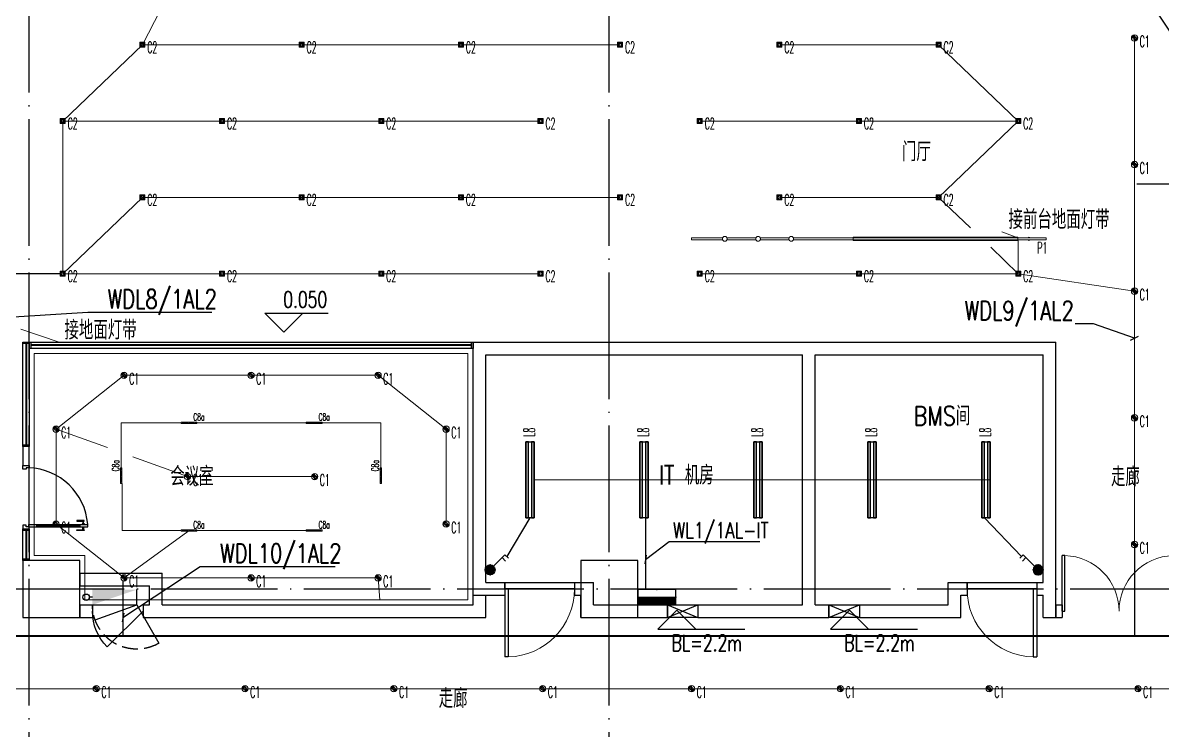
# Model space of a CAD drawing. Extents: x -621157 to 1764546, y -106808 to 741893.
# Drawn here: x 238240 to 256232, y 27769 to 38942 of the extents above; entities that cross this region are included whole.
import ezdxf
from ezdxf import colors
from ezdxf.entities.mleader import LeaderData, LeaderLine
from ezdxf.enums import TextEntityAlignment as Align
from ezdxf.math import Vec2, Vec3

# ---------------------------------------------------------------- set-up
doc = ezdxf.new("R2010")
doc.units = 0
doc.header["$LTSCALE"] = 1000
doc.header["$MEASUREMENT"] = 0
for name, pattern in [('DOT', [6.35, 0, -6.35]), ('XREF-A-101-平面图_t3$0$DASH', [0.35, 0.25, -0.1]), ('XREF-A-101-平面图_t3$0$DOTE', [2.42, 2, -0.2, 0.02, -0.2])]:
    doc.linetypes.add(name, pattern=pattern)
for name, color, linetype in [('0-底图', 7, 'Continuous'), ('EQUIP-照明', 3, 'Continuous'), ('EQUIP-箱柜', 3, 'Continuous'), ('TEL_TEXT', 7, 'Continuous'), ('WIRE-照明', 4, 'Continuous'), ('XREF-A-101-平面图_t3$0$A-COLUMN', 8, 'Continuous'), ('XREF-A-101-平面图_t3$0$A-DIM_ELEV', 8, 'Continuous'), ('XREF-A-101-平面图_t3$0$A-DOTE', 8, 'Continuous'), ('XREF-A-101-平面图_t3$0$A-ROOM-CH', 8, 'Continuous'), ('XREF-A-101-平面图_t3$0$A-WALL', 8, 'Continuous'), ('XREF-A-101-平面图_t3$0$A-WINDOW', 8, 'Continuous'), ('XREF-A-101-平面图_t3$0$DOOR-INF', 8, 'Continuous'), ('XREF-A-101-平面图_t3$0$GLASS WALL-INF', 8, 'Continuous'), ('XREF-A-101-平面图_t3$0$I-WALL-GYPSUM', 8, 'Continuous'), ('XREF-A-101-平面图_t3$0$P-EQUIPMENT', 8, 'Continuous'), ('XREF-A-101-平面图_t3$0$P-FOUNDATION', 8, 'XREF-A-101-平面图_t3$0$DASH'), ('XREF-A-101-平面图_t3$0$PARTITION-INF', 8, 'Continuous'), ('XREF-A-101-平面图_t3$0$水-尺寸', 8, 'Continuous'), ('照明回路线', 1, 'Continuous')]:
    doc.layers.add(name, color=color, linetype=linetype)
doc.layers.add('00-照明回路线', color=6, linetype='Continuous', lineweight=0)
doc.layers.add('LIGHT-INF', color=6, linetype='Continuous', lineweight=0)
doc.styles.add('_TCH_LABEL', font='COMPLEX', dxfattribs={"bigfont": 'GBCBIG'})
doc.styles.add('_TEL_DIM', font='SIMPLEX', dxfattribs={"width": 0.8, "height": 3.5, "bigfont": 'HZTXT'})
doc.styles.add('DIM_FONT', font='ROMANS', dxfattribs={"width": 0.8, "bigfont": 'HZDXC'})
doc.styles.add('E-FST', font='txt.shx', dxfattribs={"width": 0.75, "height": 250, "bigfont": '@@gbcbig.shx'})
doc.styles.add('INF DIM', font='SIMPLEX.SHX', dxfattribs={"width": 0.7, "bigfont": 'hztxt.shx'})
doc.styles.get("Standard").update_dxf_attribs({"font": 'romans.shx', "bigfont": 'HZDXC.SHX'})
doc.styles.add('XREF-A-101-平面图_t3$0$-HZDXCROMANS', font='ROMANS.shx', dxfattribs={"bigfont": 'HZDXC.shx'})
doc.styles.add('XREF-A-101-平面图_t3$0$A-STANDARD', font='SIMPLEX', dxfattribs={"bigfont": 'GBCBIG'})
doc.linetypes.add('LED', pattern='A,6,-3.5,["LED",Standard,S=2.54,R=0,X=-2.54,Y=-1.27],-4.8', length=14.3)
doc.dimstyles.get("Standard").update_dxf_attribs({"dimscale": 100, "dimtxt": 3.5, "dimasz": 1, "dimexe": 2.5, "dimexo": 3, "dimgap": 1.5, "dimtad": 1, "dimdec": 0, "dimzin": 0, "dimdsep": 46, "dimtxsty": 'Standard', "dimblk": 'ARCHTICK', "dimcen": 0.09, "dimadec": 0, "dimazin": 0, "dimtfac": 1, "dimtdec": 0, "dimtix": 1, "dimtmove": 2, "dimatfit": 3, "dimfxl": 0, "dimtolj": 1, "dimtzin": 0, "dimarcsym": 0})

# ---------------------------------------------------------------- blocks, each defined once
blk = doc.blocks.new('XREF-A-101-平面图_t3$0$轴网')
at = {"layer": 'XREF-A-101-平面图_t3$0$A-DOTE', "linetype": 'XREF-A-101-平面图_t3$0$DOTE'}
for p, q in [((38340, -3300), (38340, 43300)), ((47500, -3300), (47500, 43300)), ((55830.8, 36400), (69800, 36400)), ((-3300, 30000), (69800, 30000))]:
    blk.add_line(p, q, dxfattribs=at)
blk = doc.blocks.new('XREF-A-101-平面图_t3$0$柱网1F')
at = {"layer": 'XREF-A-101-平面图_t3$0$A-COLUMN'}
for points in [[(38240, -10450), (39140, -10450), (39140, -9550), (38240, -9550)], [(47050, -10450), (47950, -10450), (47950, -9550), (47050, -9550)]]:
    blk.add_lwpolyline(points, close=True, dxfattribs=at)
blk = doc.blocks.new('XREF-A-101-平面图_t3$0$ROOM')
at = {"layer": 'XREF-A-101-平面图_t3$0$A-ROOM-CH', "style": 'XREF-A-101-平面图_t3$0$-HZDXCROMANS', "width": 0.6}
for tag, p in [('中文房间名称', (0, -1000)), ('英文房间名称', (0, -1500))]:
    blk.add_attdef(tag, text='', height=300, dxfattribs=at).set_placement(p, align=Align.CENTER)
blk = doc.blocks.new('_ArchTick')
at = {"color": 0, "linetype": 'ByBlock', "const_width": 0.4}
blk.add_lwpolyline([(-0.5, -0.5), (0.5, 0.5)], dxfattribs=at)
blk = doc.blocks.new('*D25423')
at = {"layer": 'Defpoints', "color": 0}
blk.add_point((0, 0), dxfattribs=at)
blk.add_point((0, 0), dxfattribs=at)
blk.add_point((0, 0), dxfattribs=at)
blk.add_point((0, 0), dxfattribs=at)
at = {"layer": 'XREF-A-101-平面图_t3$0$水-尺寸', "color": 0, "linetype": 'ByBlock', "lineweight": -2}
blk.add_line((0, 300), (0, 250), dxfattribs=at)
blk.add_line((0, 300), (0, 250), dxfattribs=at)
blk.add_arc((0, 0), 0, 180, 180, dxfattribs=at)
at = {"layer": 'XREF-A-101-平面图_t3$0$水-尺寸', "color": 0, "linetype": 'ByBlock', "lineweight": -2, "xscale": 100, "yscale": 100, "zscale": 100}
for rotation in [90, 90.00000000000001]:
    blk.add_blockref('_ArchTick', (0, 0), dxfattribs=dict(at, rotation=rotation))
at = {"layer": 'XREF-A-101-平面图_t3$0$水-尺寸', "color": 0, "insert": (0, 0), "char_height": 350, "attachment_point": 5}
blk.add_mtext('\\A1;0%%d', dxfattribs=at)
blk = doc.blocks.new('XREF-A-101-平面图_t3$0$rtgvb')
at = {"layer": 'XREF-A-101-平面图_t3$0$P-FOUNDATION', "color": 213, "linetype": 'Continuous'}
for points in [[(20370, 15825), (20370, 16025), (20850, 16025), (20850, 15825)], [(22920, 15825), (22920, 16025), (23400, 16025), (23400, 15825)]]:
    blk.add_lwpolyline(points, close=True, dxfattribs=at)
for points in [[(20370, 16025), (20850, 15825)], [(20370, 15825), (20850, 16025)], [(22920, 16025), (23400, 15825)], [(22920, 15825), (23400, 16025)]]:
    blk.add_lwpolyline(points, dxfattribs=at)
blk = doc.blocks.new('XREF-A-101-平面图_t3$0$A$C4A4B287C')
at = {"layer": 'XREF-A-101-平面图_t3$0$GLASS WALL-INF', "elevation": -1}
blk.add_lwpolyline([(100, 300), (100, 0), (0, 0), (0, 300)], close=True, dxfattribs=at)
blk = doc.blocks.new('*U25301')
at = {"layer": 'XREF-A-101-平面图_t3$0$PARTITION-INF', "color": 8}
for p, q in [((-21681, 43130), (-20082, 43130)), ((-20082, 43030), (-21681, 43030))]:
    blk.add_line(p, q, dxfattribs=at)
at = {"layer": 'XREF-A-101-平面图_t3$0$PARTITION-INF', "color": 5}
for p, q in [((-20082, 43085), (-21681, 43085)), ((-20082, 43075), (-21681, 43075))]:
    blk.add_line(p, q, dxfattribs=at)
for points in [[(-21706, 43130), (-21681, 43130), (-21681, 43030), (-21706, 43030)], [(-20082, 43130), (-20057, 43130), (-20057, 43030), (-20082, 43030)]]:
    blk.add_lwpolyline(points, close=True, dxfattribs=at)
blk = doc.blocks.new('XREF-A-101-平面图_t3$0$EW23')
at = {"color": 5}
for p, q in [((7205, 24900, 0), (7205, 23970, 0)), ((7205, 24900, 0), (7245, 24900, 0)), ((7245, 24900, 0), (7245, 23970, 0)), ((7245, 24780, 0), (7205, 24780, 0)), ((7205, 24090, 0), (7246, 24090, 0)), ((7205, 23970, 0), (7245, 23970, 0))]:
    blk.add_line(p, q, dxfattribs=at)
at = {"color": 5, "elevation": 0}
for points in [[(7215, 24995), (7175, 24995), (7175, 24895), (7205, 24895), (7205, 24940), (7233, 24940), (7233, 24985), (7233, 24995), (7215, 24995)], [(8135, 24995), (8175, 24995), (8175, 24895), (8140, 24895), (8140, 24940), (8117, 24940), (8117, 24985), (8117, 24995), (8135, 24995)]]:
    blk.add_lwpolyline(points, close=True, dxfattribs=at)
at = {"color": 8, "elevation": 0}
for points in [[(7228, 24780), (7228, 24090)], [(7160, 24035), (7160, 24026), (7150, 24026), (7150, 24140), (7160, 24140), (7160, 24045)], [(7296, 24035), (7296, 24026), (7306, 24026), (7306, 24140), (7296, 24140), (7296, 24045)]]:
    blk.add_lwpolyline(points, dxfattribs=at)
for points in [[(7200, 24035), (7154, 24035), (7154, 24045), (7200, 24045)], [(7205, 24021), (7200, 24021), (7200, 24059), (7205, 24059)], [(7246, 24021), (7256, 24021), (7256, 24059), (7246, 24059)], [(7256, 24035), (7302, 24035), (7302, 24045), (7256, 24045)]]:
    blk.add_lwpolyline(points, close=True, dxfattribs=at)
at = {"color": 8}
blk.add_arc((7172, 24936, 0), 969, 274.4003, 357.8611, dxfattribs=at)
blk = doc.blocks.new('*U25304')
at = {"layer": 'XREF-A-101-平面图_t3$0$PARTITION-INF', "color": 8}
for p, q in [((-21681, 43130), (-21231, 43130)), ((-21231, 43030), (-21681, 43030))]:
    blk.add_line(p, q, dxfattribs=at)
at = {"layer": 'XREF-A-101-平面图_t3$0$PARTITION-INF', "color": 5}
for p, q in [((-21231, 43085), (-21681, 43085)), ((-21231, 43075), (-21681, 43075))]:
    blk.add_line(p, q, dxfattribs=at)
for points in [[(-21706, 43130), (-21681, 43130), (-21681, 43030), (-21706, 43030)], [(-21231, 43130), (-21206, 43130), (-21206, 43030), (-21231, 43030)]]:
    blk.add_lwpolyline(points, close=True, dxfattribs=at)
blk = doc.blocks.new('*U25305')
at = {"layer": 'XREF-A-101-平面图_t3$0$PARTITION-INF', "color": 8}
for p, q in [((-21681, 43130), (-14721, 43130)), ((-14721, 43030), (-21681, 43030))]:
    blk.add_line(p, q, dxfattribs=at)
at = {"layer": 'XREF-A-101-平面图_t3$0$PARTITION-INF', "color": 5}
for p, q in [((-14721, 43085), (-21681, 43085)), ((-14721, 43075), (-21681, 43075))]:
    blk.add_line(p, q, dxfattribs=at)
for points in [[(-21706, 43130), (-21681, 43130), (-21681, 43030), (-21706, 43030)], [(-14721, 43130), (-14696, 43130), (-14696, 43030), (-14721, 43030)]]:
    blk.add_lwpolyline(points, close=True, dxfattribs=at)
blk = doc.blocks.new('XREF-A-101-平面图_t3$0$G$C392A9A82')
at = {"layer": 'XREF-A-101-平面图_t3$0$DOOR-INF', "xscale": -1}
blk.add_blockref('XREF-A-101-平面图_t3$0$A$C4A4B287C', (38440, -8149), dxfattribs=at)
at = {"layer": 'XREF-A-101-平面图_t3$0$DOOR-INF', "rotation": 90}
blk.add_blockref('XREF-A-101-平面图_t3$0$EW23', (63335, -16325, 0), dxfattribs=at)
at = {"layer": 'XREF-A-101-平面图_t3$0$PARTITION-INF', "rotation": 90}
for name, p in [('*U25301', (81471, 13857, -1)), ('*U25304', (81471, 12056))]:
    blk.add_blockref(name, p, dxfattribs=at)
at = {"layer": 'XREF-A-101-平面图_t3$0$PARTITION-INF'}
blk.add_blockref('*U25305', (60146, -49330, -1), dxfattribs=at)
blk = doc.blocks.new('XREF-A-101-平面图_t3$0$DOOR2DLIB$SYSLIB$00000108')
at = {"color": 0}
for p, q in [((-0.5, 0), (-0.5, 0.4875)), ((-0.475, 0.4875), (-0.5, 0.4875)), ((-0.475, 0), (-0.475, 0.4875)), ((0.475, 0), (0.475, 0.4875)), ((0.475, 0.4875), (0.5, 0.4875)), ((0.5, 0), (0.5, 0.4875)), ((-0.5, 0), (-0.475, 0)), ((0.5, 0), (0.475, 0))]:
    blk.add_line(p, q, dxfattribs=at)
at = {"color": 0, "lineweight": 13}
for centre, start, end in [((-0.4875, 0), 0, 88.53072), ((0.4875, 0), 91.46928, 180)]:
    blk.add_arc(centre, 0.4875, start, end, dxfattribs=at)
blk = doc.blocks.new('XREF-A-101-平面图_t3$0$DOOR2DLIB$SYSLIB$00000107')
at = {"color": 0}
for p, q in [((0.45, 0.975), (0.5, 0.975)), ((0.45, 0), (0.45, 0.975)), ((0.5, 0), (0.5, 0.975)), ((0.5, 0), (0.45, 0))]:
    blk.add_line(p, q, dxfattribs=at)
at = {"color": 0, "lineweight": 13}
blk.add_arc((0.475, 0), 0.975, 91.4693, 180, dxfattribs=at)
blk = doc.blocks.new('XREF-A-101-平面图_t3$0$DOOR2DLIB$SYSLIB$00000101')
at = {"color": 0}
blk.add_line((0.5, 0), (-0.207, 0.707), dxfattribs=at)
blk.add_arc((0.5, 0), 1, 135, 180, dxfattribs=at)
blk = doc.blocks.new('*X22776')
at = {"color": 0}
for p, q in [((-250, 33), (-183, 100)), ((-250, 68), (-218, 100)), ((-247, 0), (-147, 100)), ((-212, 0), (-112, 100)), ((-177, 0), (-77, 100)), ((-141, 0), (-41, 100)), ((-106, 0), (-6, 100)), ((-71, 0), (29, 100)), ((-35, 0), (65, 100)), ((0, 0), (100, 100)), ((35, 0), (135, 100)), ((71, 0), (171, 100)), ((106, 0), (206, 100)), ((141, 0), (241, 100)), ((177, 0), (250, 73)), ((212, 0), (250, 38)), ((247, 0), (250, 3))]:
    blk.add_line(p, q, dxfattribs=at)
blk = doc.blocks.new('$equip$00001414')
for p, q in [((0.75, 0.6), (-0.75, 0.6)), ((-0.75, 0.6), (-0.75, 0)), ((0.75, 0), (0.75, 0.6)), ((-0.75, 0.3), (0.75, 0.3)), ((-0.75, 0), (0.75, 0))]:
    blk.add_line(p, q)
at = {"const_width": 0.3}
blk.add_lwpolyline([(-0.75, 0.15), (0.75, 0.15)], dxfattribs=at)
for p in [(0, 0.6), (-0.75, 0.3), (0, 0), (0.75, 0.3)]:
    blk.add_point(p)
at = {"xscale": 0.0030000000006112, "yscale": 0.0030000000006112, "zscale": 0.0030000000006112}
blk.add_blockref('*X22776', (0, 0), dxfattribs=at)
at = {"style": '_TCH_LABEL', "flags": 9}
blk.add_attdef('A', (0, 0), '', height=0.00002, dxfattribs=at)
blk = doc.blocks.new('Infinity011318299')
at = {"linetype": 'DOT'}
blk.add_wipeout([(-40, 40), (40, 40), (40, -40), (-40, -40)], dxfattribs=at)
for points in [[(40, 40), (-40, 40), (-40, -40), (40, -40)], [(30, 30), (30, -30), (-30, -30), (-30, 30)]]:
    blk.add_lwpolyline(points, close=True)
for radius in [29.3, 22.5]:
    blk.add_circle((0, 0), radius)
at = {"style": 'INF DIM', "width": 0.5}
blk.add_text('C2', height=180, dxfattribs=at).set_placement((78, -130))
blk = doc.blocks.new('Infinity0113184999')
for p, q in [((-4584, 15), (-5041, 15)), ((-4060, 15), (-4515, 15)), ((-3050, 15), (-3991, 15)), ((-450, 14), (-3050, 14)), ((-4584, -15), (-5041, -15)), ((-4060, -15), (-4515, -15)), ((-3050, -15), (-3991, -15)), ((-450, -14), (-3050, -14))]:
    blk.add_line(p, q)
for points in [[(-5109, 15), (-5600, 15), (-5600, 14), (-5600, -8), (-5600, -11), (-5600, -13), (-5600, -14), (-5600, -15), (-5109, -15)], [(-450, -24), (-3050, -24), (-3050, 24), (-450, 24), (-450, -24)], [(-450, 15), (0, 15), (0, -15), (-450, -15)]]:
    blk.add_lwpolyline(points)
for centre in [(-5075, 0), (-4550, 0), (-4025, 0)]:
    blk.add_circle(centre, 37.5)
for start, end in [(38.6822, 141.3178), (218.6822, 321.3178)]:
    blk.add_arc((-276, 0), 24, start, end)
at = {"style": 'INF DIM', "width": 0.5}
blk.add_text('P1', height=180, dxfattribs=at).set_placement((-140, -231))
blk = doc.blocks.new('A$Cffee1762')
h = blk.add_hatch(color=8)
h.dxf.hatch_style = 1
h.paths.add_polyline_path([(-50, 0), (-24, 0, -0.414214), (0, 24), (0, 50, 0.414214)])
h.paths.add_polyline_path([(0, -24), (0, -50, 0.414214), (50, 0), (24, 0, -0.414214)])
at = {"color": 8}
for points in [[(50, 0), (-50, 0)], [(0, 50), (0, -50)]]:
    blk.add_lwpolyline(points, dxfattribs=at)
blk.add_circle((0, 0), 50)
blk.add_circle((0, 0), 24.5, dxfattribs=at)
at = {"style": 'INF DIM', "width": 0.5}
blk.add_text('C1', height=180, dxfattribs=at).set_placement((81, -144))
blk = doc.blocks.new('*U24663')
at = {"layer": 'LIGHT-INF'}
blk.add_blockref('A$Cffee1762', (-71, 47), dxfattribs=at)
blk = doc.blocks.new('*U24662')
at = {"layer": 'LIGHT-INF', "color": 0, "linetype": 'ByBlock', "lineweight": -2}
for p in [(0, 8000), (0, 6000), (0, 4000), (0, 2000), (0, 0)]:
    blk.add_blockref('*U24663', p, dxfattribs=at)
blk = doc.blocks.new('*U24665')
at = {"layer": 'LIGHT-INF'}
blk.add_blockref('A$Cffee1762', (-71, 47), dxfattribs=at)
blk = doc.blocks.new('*U24664')
at = {"layer": 'LIGHT-INF', "color": 0, "linetype": 'ByBlock', "lineweight": -2}
for p in [(-23500, 0), (-21150, 0), (-18800, 0), (-16450, 0), (-14100, 0), (-11750, 0), (-9400, 0), (-7050, 0)]:
    blk.add_blockref('*U24665', p, dxfattribs=at)
blk = doc.blocks.new('C8A')
blk.add_lwpolyline([(793203, -54121), (793203, -54086), (793603, -54086), (793603, -54121)], close=True)
for centre in [(793243, -54104), (793283, -54104), (793323, -54104), (793363, -54104), (793403, -54104), (793443, -54104), (793483, -54104), (793523, -54104), (793563, -54104)]:
    blk.add_circle(centre, 10)
at = {"style": 'INF DIM', "width": 0.5}
blk.add_text('C8a', height=180, dxfattribs=at).set_placement((793513, -54050))
blk = doc.blocks.new('G$C6C03BD24')
h = blk.add_hatch(color=8)
h.dxf.hatch_style = 1
h.paths.add_polyline_path([(46228, -7675), (46183, -7675), (46183, -8875), (46228, -8875)])
h = blk.add_hatch(color=8)
h.dxf.hatch_style = 1
h.paths.add_polyline_path([(46317, -7675), (46272, -7675), (46272, -8875), (46317, -8875)])
h = blk.add_hatch(color=8)
h.dxf.hatch_style = 1
h.paths.add_polyline_path([(48028, -7675), (47983, -7675), (47983, -8875), (48028, -8875)])
h = blk.add_hatch(color=8)
h.dxf.hatch_style = 1
h.paths.add_polyline_path([(48117, -7675), (48072, -7675), (48072, -8875), (48117, -8875)])
h = blk.add_hatch(color=8)
h.dxf.hatch_style = 1
h.paths.add_polyline_path([(49828, -7675), (49783, -7675), (49783, -8875), (49828, -8875)])
h = blk.add_hatch(color=8)
h.dxf.hatch_style = 1
h.paths.add_polyline_path([(49917, -7675), (49872, -7675), (49872, -8875), (49917, -8875)])
h = blk.add_hatch(color=8)
h.dxf.hatch_style = 1
h.paths.add_polyline_path([(51628, -7675), (51583, -7675), (51583, -8875), (51628, -8875)])
h = blk.add_hatch(color=8)
h.dxf.hatch_style = 1
h.paths.add_polyline_path([(51717, -7675), (51672, -7675), (51672, -8875), (51717, -8875)])
h = blk.add_hatch(color=8)
h.dxf.hatch_style = 1
h.paths.add_polyline_path([(53428, -7675), (53383, -7675), (53383, -8875), (53428, -8875)])
h = blk.add_hatch(color=8)
h.dxf.hatch_style = 1
h.paths.add_polyline_path([(53517, -7675), (53472, -7675), (53472, -8875), (53517, -8875)])
at = {"color": 8}
for p, q in [((46183, -7675), (46317, -7675)), ((46183, -8875), (46183, -7675)), ((46317, -7675), (46317, -8875)), ((47983, -7675), (48117, -7675)), ((47983, -8875), (47983, -7675)), ((48117, -7675), (48117, -8875)), ((49783, -7675), (49917, -7675)), ((49783, -8875), (49783, -7675)), ((49917, -7675), (49917, -8875)), ((51583, -7675), (51717, -7675)), ((51583, -8875), (51583, -7675)), ((51717, -7675), (51717, -8875)), ((53383, -7675), (53517, -7675)), ((53383, -8875), (53383, -7675)), ((53517, -7675), (53517, -8875)), ((46317, -8875), (46183, -8875)), ((48117, -8875), (47983, -8875)), ((49917, -8875), (49783, -8875)), ((51717, -8875), (51583, -8875)), ((53517, -8875), (53383, -8875))]:
    blk.add_line(p, q, dxfattribs=at)
for points in [[(46183, -7675), (46183, -8875), (46228, -8875), (46228, -7675), (46183, -7675)], [(46272, -7675), (46272, -8875), (46317, -8875), (46317, -7675), (46272, -7675)], [(47983, -7675), (47983, -8875), (48028, -8875), (48028, -7675), (47983, -7675)], [(48072, -7675), (48072, -8875), (48117, -8875), (48117, -7675), (48072, -7675)], [(49783, -7675), (49783, -8875), (49828, -8875), (49828, -7675), (49783, -7675)], [(49872, -7675), (49872, -8875), (49917, -8875), (49917, -7675), (49872, -7675)], [(51583, -7675), (51583, -8875), (51628, -8875), (51628, -7675), (51583, -7675)], [(51672, -7675), (51672, -8875), (51717, -8875), (51717, -7675), (51672, -7675)], [(53383, -7675), (53383, -8875), (53428, -8875), (53428, -7675), (53383, -7675)], [(53472, -7675), (53472, -8875), (53517, -8875), (53517, -7675), (53472, -7675)]]:
    blk.add_lwpolyline(points, close=True, dxfattribs=at)
at = {"layer": 'LIGHT-INF', "color": 6, "linetype": 'LED', "ltscale": 0.05}
blk.add_lwpolyline([(38420, -6280), (38420, -9470), (39220, -9470), (39220, -10170), (45270, -10170), (45270, -6280)], close=True, dxfattribs=at)
at = {"layer": 'LIGHT-INF', "color": 6}
for name, p in [('*U24662', (55866, -9344)), ('Infinity011318299', (40128, -1405)), ('Infinity011318299', (42643, -1405)), ('Infinity011318299', (45158, -1405)), ('Infinity011318299', (47672, -1405)), ('Infinity011318299', (50187, -1405)), ('Infinity011318299', (52702, -1405)), ('Infinity011318299', (38871, -2610)), ('Infinity011318299', (41386, -2610)), ('Infinity011318299', (43900, -2610)), ('Infinity011318299', (46415, -2610)), ('Infinity011318299', (48930, -2610)), ('Infinity011318299', (51444, -2610)), ('Infinity011318299', (53959, -2610)), ('Infinity011318299', (40128, -3815)), ('Infinity011318299', (42643, -3815)), ('Infinity011318299', (45158, -3815)), ('Infinity011318299', (47672, -3815)), ('Infinity011318299', (50187, -3815)), ('Infinity011318299', (52702, -3815)), ('Infinity0113184999', (54400, -4470)), ('Infinity011318299', (38871, -5020)), ('Infinity011318299', (41386, -5020)), ('Infinity011318299', (43900, -5020)), ('Infinity011318299', (46415, -5020)), ('Infinity011318299', (48930, -5020)), ('Infinity011318299', (51444, -5020)), ('Infinity011318299', (53959, -5020)), ('A$Cffee1762', (39839, -6625)), ('A$Cffee1762', (41845, -6625)), ('A$Cffee1762', (43851, -6625)), ('A$Cffee1762', (38765, -7475)), ('A$Cffee1762', (44925, -7475)), ('A$Cffee1762', (40842, -8225)), ('A$Cffee1762', (42848, -8225)), ('A$Cffee1762', (38765, -8975)), ('A$Cffee1762', (44925, -8975)), ('A$Cffee1762', (39839, -9825)), ('A$Cffee1762', (41845, -9825)), ('A$Cffee1762', (43851, -9825)), ('*U24664', (62971, -11622))]:
    blk.add_blockref(name, p, dxfattribs=at)
at = {"layer": 'LIGHT-INF', "color": 6, "xscale": 0.625, "yscale": 0.625, "zscale": 0.625}
for p in [(-455013, 26440), (-453035, 26440), (-455013, 24738), (-453035, 24738)]:
    blk.add_blockref('C8A', p, dxfattribs=at)
at = {"layer": 'LIGHT-INF', "color": 6, "xscale": 0.625, "yscale": 0.625, "zscale": 0.625, "rotation": 90}
for p in [(5980, -504088), (10080, -504088)]:
    blk.add_blockref('C8A', p, dxfattribs=at)
at = {"color": 8, "style": 'INF DIM', "width": 0.5}
for p in [(46328, -7596), (48128, -7596), (49928, -7596), (51728, -7596), (53528, -7596)]:
    blk.add_text('L8', height=180, rotation=90, dxfattribs=at).set_placement(p)
blk = doc.blocks.new('$equip$00001963')
for p, q in [((0.147, 0.356), (0.625, 0.833)), ((0.512, 0.72), (0.653, 0.579)), ((0.625, 0.833), (0.766, 0.692))]:
    blk.add_line(p, q)
blk.add_circle((0, 0.208), 0.208)
for p in [(-0.208, 0.208), (0, 0.417), (0, 0), (0.208, 0.208)]:
    blk.add_point(p)
for points in [[(-0.18, 0.313), (0.18, 0.313), (-0.208, 0.208), (0.208, 0.208)], [(-0.18, 0.104), (0.18, 0.104), (-0.208, 0.208), (0.208, 0.208)], [(-0.104, 0.389), (0.104, 0.389), (-0.18, 0.313), (0.18, 0.313)], [(-0.104, 0.028), (0.104, 0.028), (-0.18, 0.104), (0.18, 0.104)], [(0, 0.417), (0, 0.417), (-0.104, 0.389), (0.104, 0.389)], [(0, 0), (0, 0), (-0.104, 0.028), (0.104, 0.028)]]:
    blk.add_solid(points)
at = {"layer": 'TEL_TEXT', "style": '_TEL_DIM', "flags": 1}
blk.add_attdef('A', text='', height=0.00002, dxfattribs=at).set_placement((0, 0), align=Align.MIDDLE_CENTER)
blk = doc.blocks.new('_Oblique')
at = {"color": 0, "linetype": 'ByBlock', "lineweight": -2}
blk.add_line((-0.5, -0.5), (0.5, 0.5), dxfattribs=at)
blk = doc.blocks.new('XREF-A-101-平面图_t3$0$单出口消火栓新')
for p, q in [((-240, 700), (-846.2, 1050)), ((-479.4, 42.2), (-240, 700)), ((-240, 0), (-240, 700)), ((-240, 700), (0, 700))]:
    blk.add_line(p, q)
at = {"color": 0, "linetype": 'XREF-A-101-平面图_t3$0$DASH'}
blk.add_arc((-240, 700), 700, 150, 270, dxfattribs=at)
blk.add_solid([(-240, 0), (0, 0), (0, 700)])
at = {"layer": 'XREF-A-101-平面图_t3$0$水-尺寸', "linetype": 'ByBlock'}
dim = blk.add_angular_dim_3p(base=(0, 0), center=(0, 0), p1=(0, 0), p2=(0, 0), dimstyle='Standard', dxfattribs=at)
dim.commit()
dim.dimension.update_dxf_attribs({"geometry": '*D25423', "text_midpoint": (0, 0)})
blk = doc.blocks.new('*U25256')
at = {"layer": 'XREF-A-101-平面图_t3$0$P-EQUIPMENT', "color": 10}
blk.add_line((0, 120), (50, 120), dxfattribs=at)
at = {"layer": 'XREF-A-101-平面图_t3$0$P-EQUIPMENT'}
blk.add_circle((100, 120), 50, dxfattribs=at)
at = {"layer": 'XREF-A-101-平面图_t3$0$P-EQUIPMENT', "xscale": -1, "rotation": 90}
blk.add_blockref('XREF-A-101-平面图_t3$0$单出口消火栓新', (0, 0), dxfattribs=at)
blk = doc.blocks.new('XREF-A-101-平面图_t3$0$G$C156FCA62')
at = {"layer": 'XREF-A-101-平面图_t3$0$P-EQUIPMENT', "rotation": 180.0000000038017}
blk.add_blockref('*U25256', (39340, 29990), dxfattribs=at)
blk = doc.blocks.new('*U25374')
at = {"layer": 'XREF-A-101-平面图_t3$0$P-EQUIPMENT', "color": 10}
blk.add_line((0, 120), (50, 120), dxfattribs=at)
at = {"layer": 'XREF-A-101-平面图_t3$0$P-EQUIPMENT'}
blk.add_circle((100, 120), 50, dxfattribs=at)
at = {"layer": 'XREF-A-101-平面图_t3$0$P-EQUIPMENT', "xscale": -1, "rotation": 90}
blk.add_blockref('XREF-A-101-平面图_t3$0$单出口消火栓新', (0, 0), dxfattribs=at)
blk = doc.blocks.new('XREF-A-101-平面图_t3$0$G$C646F86AA')
at = {"layer": 'XREF-A-101-平面图_t3$0$P-EQUIPMENT', "rotation": 180.0000000038017}
blk.add_blockref('*U25374', (39340, 29990), dxfattribs=at)
blk = doc.blocks.new('XREF-A-101-平面图_t3')
at = {"layer": 'XREF-A-101-平面图_t3$0$A-WINDOW'}
for points in [[(245850, 30100), (246950, 30100), (246950, 30000), (245850, 30000)], [(253150, 30100), (254250, 30100), (254250, 30000), (253150, 30000)]]:
    blk.add_lwpolyline(points, close=True, dxfattribs=at)
for name, p in [('XREF-A-101-平面图_t3$0$rtgvb', (228050, 13725)), ('XREF-A-101-平面图_t3$0$G$C156FCA62', (200000, 0))]:
    blk.add_blockref(name, p)
at = {"layer": 'XREF-A-101-平面图_t3$0$A-COLUMN'}
blk.add_blockref('XREF-A-101-平面图_t3$0$柱网1F', (200000, 40000), dxfattribs=at)
at = {"layer": 'XREF-A-101-平面图_t3$0$A-DOTE'}
blk.add_blockref('XREF-A-101-平面图_t3$0$轴网', (200000, 0), dxfattribs=at)
at = {"layer": 'XREF-A-101-平面图_t3$0$A-ROOM-CH'}
ref = blk.add_blockref('XREF-A-101-平面图_t3$0$ROOM', (252351, 37756), dxfattribs=at)
ref.add_attrib('中文房间名称', '门厅', dxfattribs={"height": 300, "style": 'XREF-A-101-平面图_t3$0$-HZDXCROMANS', "width": 0.8}).set_placement((252351, 36756), align=Align.CENTER)
ref = blk.add_blockref('XREF-A-101-平面图_t3$0$ROOM', (252752, 33584), dxfattribs=at)
ref.add_attrib('中文房间名称', 'BMS间', dxfattribs={"height": 300, "style": 'XREF-A-101-平面图_t3$0$-HZDXCROMANS', "width": 0.8}).set_placement((252752, 32584), align=Align.CENTER)
ref = blk.add_blockref('XREF-A-101-平面图_t3$0$ROOM', (240912, 32630), dxfattribs=at)
ref.add_attrib('中文房间名称', '会议室', dxfattribs={"height": 300, "style": 'XREF-A-101-平面图_t3$0$-HZDXCROMANS', "width": 0.8}).set_placement((240912, 31630), align=Align.CENTER)
ref = blk.add_blockref('XREF-A-101-平面图_t3$0$ROOM', (248716, 32648), dxfattribs=at)
ref.add_attrib('中文房间名称', 'IT 机房', dxfattribs={"height": 300, "style": 'XREF-A-101-平面图_t3$0$-HZDXCROMANS', "width": 0.8}).set_placement((248716, 31648), align=Align.CENTER)
ref = blk.add_blockref('XREF-A-101-平面图_t3$0$ROOM', (255651, 32620), dxfattribs=at)
ref.add_attrib('中文房间名称', '走廊', dxfattribs={"height": 300, "style": 'XREF-A-101-平面图_t3$0$-HZDXCROMANS', "width": 0.8}).set_placement((255651, 31620), align=Align.CENTER)
ref = blk.add_blockref('XREF-A-101-平面图_t3$0$ROOM', (245035, 29121), dxfattribs=at)
ref.add_attrib('中文房间名称', '走廊', dxfattribs={"height": 300, "style": 'XREF-A-101-平面图_t3$0$-HZDXCROMANS', "width": 0.8}).set_placement((245035, 28121), align=Align.CENTER)
blk.add_blockref('XREF-A-101-平面图_t3$0$G$C392A9A82', (199900, 40100))
at = {"layer": 'XREF-A-101-平面图_t3$0$A-DIM_ELEV'}
for p, q in [((242362, 34055), (242062, 34355)), ((242062, 34355), (243063, 34355)), ((242362, 34055), (242662, 34355)), ((248569, 29665), (248269, 29365)), ((248569, 29665), (248869, 29365)), ((251296, 29665), (250996, 29365)), ((251296, 29665), (251596, 29365)), ((248269, 29365), (249642, 29365)), ((250996, 29365), (252368, 29365))]:
    blk.add_line(p, q, dxfattribs=at)
at = {"layer": 'XREF-A-101-平面图_t3$0$A-WALL'}
for p, q in [((245350, 33900), (250650, 33900)), ((245350, 29900), (245350, 33900)), ((250650, 33900), (254550, 33900)), ((254550, 30000), (254550, 33900)), ((245550, 33700), (250550, 33700)), ((245550, 30100), (245550, 33700)), ((250550, 29750), (250550, 33700)), ((250750, 29750), (250750, 33700)), ((250750, 33700), (254350, 33700)), ((254350, 30100), (254350, 33700)), ((245550, 30100), (245850, 30100)), ((246950, 30100), (247250, 30100)), ((247250, 29750), (247250, 30100)), ((252850, 30100), (253150, 30100)), ((252850, 29750), (252850, 30100)), ((254250, 30100), (254350, 30100)), ((245350, 29900), (245850, 29900)), ((246950, 29900), (247050, 29900)), ((247050, 29550), (247050, 29900)), ((253050, 29900), (253150, 29900)), ((253050, 29550), (253050, 29900)), ((254250, 29900), (254350, 29900)), ((254350, 29550), (254350, 29900)), ((254550, 29550), (254550, 30000)), ((247250, 29750), (248420, 29750)), ((248420, 29750), (248420, 29550)), ((248900, 29750), (250550, 29750)), ((248900, 29750), (248900, 29550)), ((250750, 29750), (250970, 29750)), ((250970, 29750), (250970, 29550)), ((251450, 29750), (252850, 29750)), ((251450, 29750), (251450, 29550)), ((247050, 29550), (248420, 29550)), ((248900, 29550), (250650, 29550)), ((250650, 29550), (250970, 29550)), ((251450, 29550), (253050, 29550)), ((254350, 29550), (254550, 29550))]:
    blk.add_line(p, q, dxfattribs=at)
for points in [[(245850, 30100), (245850, 29900)], [(246950, 30100), (246950, 29900)], [(253150, 30100), (253150, 29900)], [(254250, 30100), (254250, 29900)]]:
    blk.add_lwpolyline(points, dxfattribs=at)
at = {"layer": 'XREF-A-101-平面图_t3$0$I-WALL-GYPSUM'}
for p, q in [((239140, 30250), (240440, 30250)), ((239140, 30250), (239140, 30050)), ((240440, 29750), (240440, 30250)), ((239140, 30050), (240240, 30050)), ((240240, 29750), (240240, 30050)), ((245350, 29750), (245350, 29900)), ((245350, 29900), (245550, 29900)), ((245550, 29550), (245550, 29900)), ((239140, 29750), (239340, 29750)), ((239140, 29750), (239140, 29550)), ((240140, 29750), (240240, 29750)), ((240440, 29750), (245350, 29750)), ((254550, 29750), (254650, 29750)), ((254550, 29750), (254550, 29550)), ((239140, 29550), (239340, 29550)), ((240140, 29550), (240340, 29550)), ((240340, 29550), (245550, 29550)), ((254550, 29550), (254650, 29550))]:
    blk.add_line(p, q, dxfattribs=at)
for points in [[(239340, 29750), (239340, 29550)], [(240140, 29750), (240140, 29550)], [(254650, 29750), (254650, 29550)]]:
    blk.add_lwpolyline(points, dxfattribs=at)
blk.add_blockref('XREF-A-101-平面图_t3$0$G$C646F86AA', (200000, 0))
blk.add_blockref('XREF-A-101-平面图_t3$0$G$C646F86AA', (200000, 0))
at = {"layer": 'XREF-A-101-平面图_t3$0$A-WINDOW'}
for name, p, xscale, yscale, zscale in [('XREF-A-101-平面图_t3$0$DOOR2DLIB$SYSLIB$00000108', (255550, 29650), 1800, 1800, 1800), ('XREF-A-101-平面图_t3$0$DOOR2DLIB$SYSLIB$00000107', (246400, 30000), -1100, -1100, -1100), ('XREF-A-101-平面图_t3$0$DOOR2DLIB$SYSLIB$00000107', (253700, 30000), 1100, -1100, 1100), ('XREF-A-101-平面图_t3$0$DOOR2DLIB$SYSLIB$00000101', (239740, 29650), 800, -800, 800)]:
    blk.add_blockref(name, p, dxfattribs=dict(at, xscale=xscale, yscale=yscale, zscale=zscale))
at = {"layer": 'XREF-A-101-平面图_t3$0$A-DIM_ELEV', "color": 7, "style": 'XREF-A-101-平面图_t3$0$A-STANDARD', "width": 0.705882}
for s, p in [('0.050', (242353, 34445)), ('BL=2.2m', (248486, 29020)), ('BL=2.2m', (251212, 29020))]:
    blk.add_text(s, height=255, dxfattribs=at).set_placement(p)
blk = doc.blocks.new('G$C29990FA8')
at = {"layer": '00-照明回路线', "ltscale": 5}
for p, q in [((40128, -1405), (40620, -450)), ((40128, -1405), (38871, -2610)), ((40128, -1405), (47672, -1405)), ((50187, -1405), (52702, -1405)), ((52702, -1405), (53959, -2610)), ((55795, -5298), (55795, -1298)), ((38871, -2610), (38871, -5024)), ((41386, -2610), (38871, -2610)), ((46415, -2610), (41386, -2610)), ((53959, -2610), (48930, -2610)), ((53959, -2610), (52702, -3815)), ((40128, -3815), (38871, -5020)), ((47672, -3815), (40128, -3815)), ((52702, -3815), (50187, -3815)), ((52702, -3815), (53204, -4296)), ((53950, -4456), (53700, -4360)), ((53959, -5020), (53959, -4485)), ((53524, -4603), (53959, -5020)), ((38871, -5024), (46415, -5020)), ((53959, -5020), (48930, -5020)), ((53959, -5020), (55795, -5298)), ((55795, -5298), (55795, -9298)), ((38211, -5895), (38812, -6100)), ((38765, -7475), (39839, -6625)), ((39839, -6625), (43851, -6625)), ((43851, -6625), (44925, -7475)), ((40955, -7375), (42735, -7375)), ((42955, -7375), (43895, -7375)), ((43895, -7375), (43895, -8115)), ((38765, -8975), (38765, -7475)), ((39577, -7768), (38765, -7475)), ((39795, -8115), (39795, -7377)), ((39795, -7377), (40735, -7377)), ((44925, -7475), (44925, -8975)), ((40842, -8225), (39979, -7913)), ((40842, -8225), (42848, -8225)), ((46317, -8275), (49805, -8275)), ((49805, -8275), (53517, -8275)), ((39808, -9075), (39808, -8335)), ((39839, -9825), (38765, -8975)), ((40735, -9075), (39808, -9075)), ((39839, -9825), (40845, -9092)), ((40955, -9075), (42735, -9075)), ((43851, -9825), (39839, -9825)), ((43851, -9825), (43876, -10170)), ((32350, -11575), (62900, -11575))]:
    blk.add_line(p, q, dxfattribs=at)
at = {"layer": 'WIRE-照明'}
for points in [[(38831, -5020), (37684, -5020), (37684, -5882)], [(46249, -8875), (45881, -9489)], [(48072, -8875), (48072, -10010)], [(53428, -8875), (54011, -9489)], [(55795, -9348), (55795, -10744)], [(39821, -9872), (39821, -10744)]]:
    blk.add_lwpolyline(points, dxfattribs=at)
at = {"layer": 'EQUIP-照明', "yscale": 376.3521634615026, "zscale": 376.3521634615026}
for p, xscale in [((45619, -9776), 376.3521634615026), ((54272, -9776), -376.3521634615026)]:
    blk.add_blockref('$equip$00001963', p, dxfattribs=dict(at, xscale=xscale))
at = {"layer": '00-照明回路线', "color": 3, "ltscale": 5, "style": 'DIM_FONT', "width": 0.8}
for s, p in [('接前台地面灯带', (53805, -4315)), ('接地面灯带', (38898, -6060))]:
    blk.add_text(s, height=300, dxfattribs=at).set_placement(p)
at = {"layer": '照明回路线'}
ml = blk.add_multileader_mtext('Standard', dxfattribs=at)
ml.set_content('{\\Ftxt,whgtxt|c134;WL2/1AL2}', color=1, style='E-FST')
ml.set_leader_properties(color=256)
ml.set_arrow_properties(name='OBLIQUE')
ml.build(insert=Vec2(0, 0))
ml.multileader.update_dxf_attribs({"text_left_attachment_type": 6, "text_right_attachment_type": 7, "dogleg_length": 289, "arrow_head_size": 100})
ctx = ml.context
ctx.base_point, ctx.char_height, ctx.arrow_head_size, ctx.landing_gap_size, ctx.plane_origin = Vec3(54087, -875), 300, 100, 20, Vec3(56356, -1199)
ctx.left_attachment, ctx.right_attachment = 6, 7
notes = []
notes.append((ctx, [(0, (1, 1, 0), (56141, -875), (-1, 0), 289, [(0, [(56841, -1925)], 0, [])])]))
ctx.mtext.insert, ctx.mtext.flow_direction = Vec3(54107, -515), 5
ml = blk.add_multileader_mtext('Standard', dxfattribs=at)
ml.set_content('{\\Ftxt,whgtxt|c134;WDL8/1AL2}', color=4, style='E-FST')
ml.set_leader_properties(color=256)
ml.set_arrow_properties(name='OBLIQUE')
ml.build(insert=Vec2(0, 0))
ml.multileader.update_dxf_attribs({"text_left_attachment_type": 6, "text_right_attachment_type": 7, "dogleg_length": 289, "arrow_head_size": 100})
ctx = ml.context
ctx.base_point, ctx.char_height, ctx.arrow_head_size, ctx.landing_gap_size, ctx.plane_origin = Vec3(39558, -5629), 300, 100, 20, Vec3(41850, -4055)
ctx.left_attachment, ctx.right_attachment = 6, 7
notes.append((ctx, [(1, (1, 1, 0), (39269, -5629), (1, 0), 289, [(0, [(37684, -5729)], 0, [])])]))
ctx.mtext.insert, ctx.mtext.flow_direction = Vec3(39578, -5269), 5
ml = blk.add_multileader_mtext('Standard', dxfattribs=at)
ml.set_content('{\\Ftxt,whgtxt|c134;WDL9/1AL2}', color=4, style='E-FST')
ml.set_leader_properties(color=256)
ml.set_arrow_properties(name='OBLIQUE')
ml.build(insert=Vec2(0, 0))
ml.multileader.update_dxf_attribs({"text_left_attachment_type": 6, "text_right_attachment_type": 7, "dogleg_length": 289, "arrow_head_size": 100})
ctx = ml.context
ctx.base_point, ctx.char_height, ctx.arrow_head_size, ctx.landing_gap_size, ctx.plane_origin = Vec3(52866, -5813), 300, 100, 20, Vec3(54790, -5072)
ctx.left_attachment, ctx.right_attachment, ctx.text_align_type = 6, 7, 2
notes.append((ctx, [(1, (1, 1, 0), (55145, -5813), (-1, 0), 289, [(0, [(55795, -6038)], 0, [])])]))
ctx.mtext.insert, ctx.mtext.alignment, ctx.mtext.flow_direction = Vec3(54836, -5453), 3, 5
ml = blk.add_multileader_mtext('Standard', dxfattribs=at)
ml.set_content('{\\Ftxt,whgtxt|c134;WL1/1AL-IT}', color=4, style='E-FST')
ml.set_leader_properties(color=256)
ml.set_arrow_properties(name='OBLIQUE')
ml.build(insert=Vec2(0, 0))
ml.multileader.update_dxf_attribs({"text_left_attachment_type": 6, "text_right_attachment_type": 7, "dogleg_length": 40, "arrow_head_size": 100})
ctx = ml.context
ctx.base_point, ctx.char_height, ctx.arrow_head_size, ctx.landing_gap_size, ctx.plane_origin = Vec3(48488, -9249), 250, 100, 20, Vec3(50411, -8568)
ctx.left_attachment, ctx.right_attachment = 6, 7
notes.append((ctx, [(1, (1, 1, 0), (48448, -9249), (1, 0), 40, [(0, [(48072, -9534)], 0, [])])]))
ctx.mtext.insert, ctx.mtext.flow_direction = Vec3(48508, -8949), 5
ml = blk.add_multileader_mtext('Standard', dxfattribs=at)
ml.set_content('{\\Ftxt,whgtxt|c134;WDL10/1AL2}', color=4, style='E-FST')
ml.set_leader_properties(color=256)
ml.set_arrow_properties(name='OBLIQUE')
ml.build(insert=Vec2(0, 0))
ml.multileader.update_dxf_attribs({"text_left_attachment_type": 6, "text_right_attachment_type": 7, "dogleg_length": 289, "arrow_head_size": 100})
ctx = ml.context
ctx.base_point, ctx.char_height, ctx.arrow_head_size, ctx.landing_gap_size, ctx.plane_origin = Vec3(41333, -9645), 300, 100, 20, Vec3(43256, -8904)
ctx.left_attachment, ctx.right_attachment = 6, 7
notes.append((ctx, [(1, (1, 1, 0), (41043, -9645), (1, 0), 289, [(0, [(39821, -10451)], 0, [])])]))
ctx.mtext.insert, ctx.mtext.flow_direction = Vec3(41353, -9285), 5
for ctx, leaders in notes:
    for number, flags, end, landing, length, lines in leaders:
        leader = LeaderData()
        leader.index, (leader.has_last_leader_line, leader.has_dogleg_vector, leader.attachment_direction) = number, flags
        leader.last_leader_point, leader.dogleg_vector, leader.dogleg_length = Vec3(end), Vec3(landing), length
        for number, points, colour, breaks in lines:
            line = LeaderLine()
            line.index, line.vertices, line.color, line.breaks = number, Vec3.list(points), colors.encode_raw_color(colour), breaks
            leader.lines.append(line)
        ctx.leaders.append(leader)

msp = doc.modelspace()

# ---------------------------------------------------------------- block references
at = {"layer": '0-底图'}
msp.add_blockref('XREF-A-101-平面图_t3', (0, 0), dxfattribs=at)

# ---------------------------------------------------------------- next in the draw order: block references
at = {"layer": 'EQUIP-箱柜', "xscale": 400, "yscale": 400, "zscale": 500}
msp.add_blockref('$equip$00001414', (248250, 29750), dxfattribs=at)

# ---------------------------------------------------------------- next in the draw order: block references
at = {"layer": 'WIRE-照明'}
msp.add_blockref('G$C6C03BD24', (200000, 40000), dxfattribs=at)

# ---------------------------------------------------------------- next in the draw order: linework, layer by layer
msp.add_lwpolyline([(205239, 33430, 30, 30, 0), (204089, 33430, 30, 30, 0.414214), (204039, 33380, 30, 30, 0), (204039, 29256, 30, 30, 0), (262770, 29256, 30, 0, 0)], format="xyseb", dxfattribs=at)

# ---------------------------------------------------------------- next in the draw order: block references
msp.add_blockref('G$C29990FA8', (200000, 40000), dxfattribs=at)

doc.saveas('drawing.dxf')
